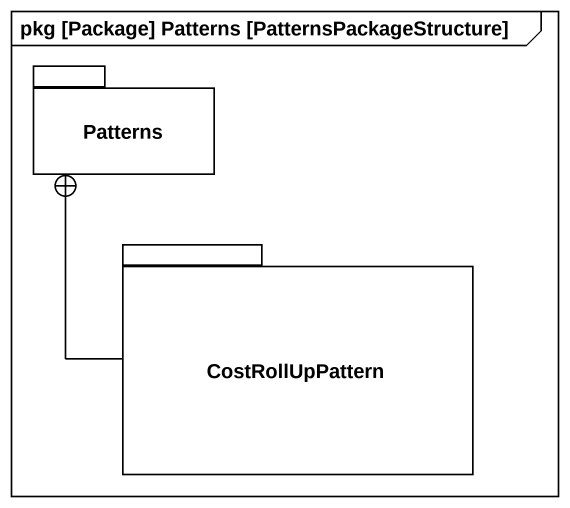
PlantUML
@startuml
mainframe pkg [Package] Patterns [PatternsPackageStructure]
package Patterns {
}
package CostRollUpPattern {
}
CostRollUpPattern -up-+ Patterns
@enduml
